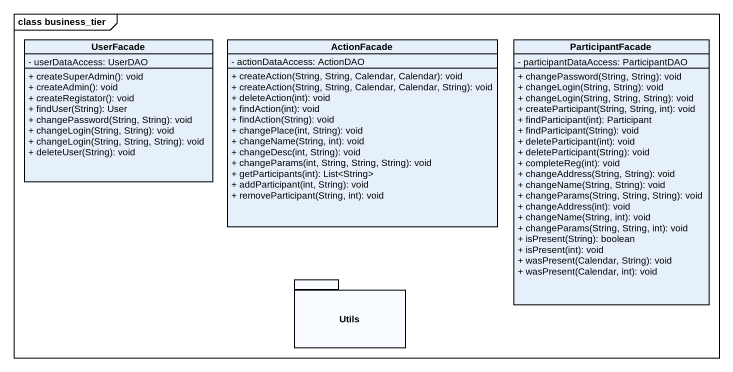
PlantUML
@startuml
mainframe class business_tier
hide circle
hide empty members
skinparam classAttributeIconSize 0
class UserFacade {
  - userDataAccess: UserDAO
  + createSuperAdmin(): void
  + createAdmin(): void
  + createRegistator(): void
  + findUser(String): User
  + changePassword(String, String): void
  + changeLogin(String, String): void
  + changeLogin(String, String, String): void
  + deleteUser(String): void
}
class ActionFacade {
  - actionDataAccess: ActionDAO
  + createAction(String, String, Calendar, Calendar): void
  + createAction(String, String, Calendar, Calendar, String): void
  + deleteAction(int): void
  + findAction(int): void
  + findAction(String): void
  + changePlace(int, String): void
  + changeName(String, int): void
  + changeDesc(int, String): void
  + changeParams(int, String, String, String): void
  + getParticipants(int): List<String>
  + addParticipant(int, String): void
  + removeParticipant(String, int): void
}
class ParticipantFacade {
  - participantDataAccess: ParticipantDAO
  + changePassword(String, String): void
  + changeLogin(String, String): void
  + changeLogin(String, String, String): void
  + createParticipant(String, String, int): void
  + findParticipant(int): Participant
  + findParticipant(String): void
  + deleteParticipant(int): void
  + deleteParticipant(String): void
  + completeReg(int): void
  + changeAddress(String, String): void
  + changeName(String, String): void
  + changeParams(String, String, String): void
  + changeAddress(int): void
  + changeName(String, int): void
  + changeParams(String, String, int): void
  + isPresent(String): boolean
  + isPresent(int): void
  + wasPresent(Calendar, String): void
  + wasPresent(Calendar, int): void
}
package Utils {
}
@enduml
